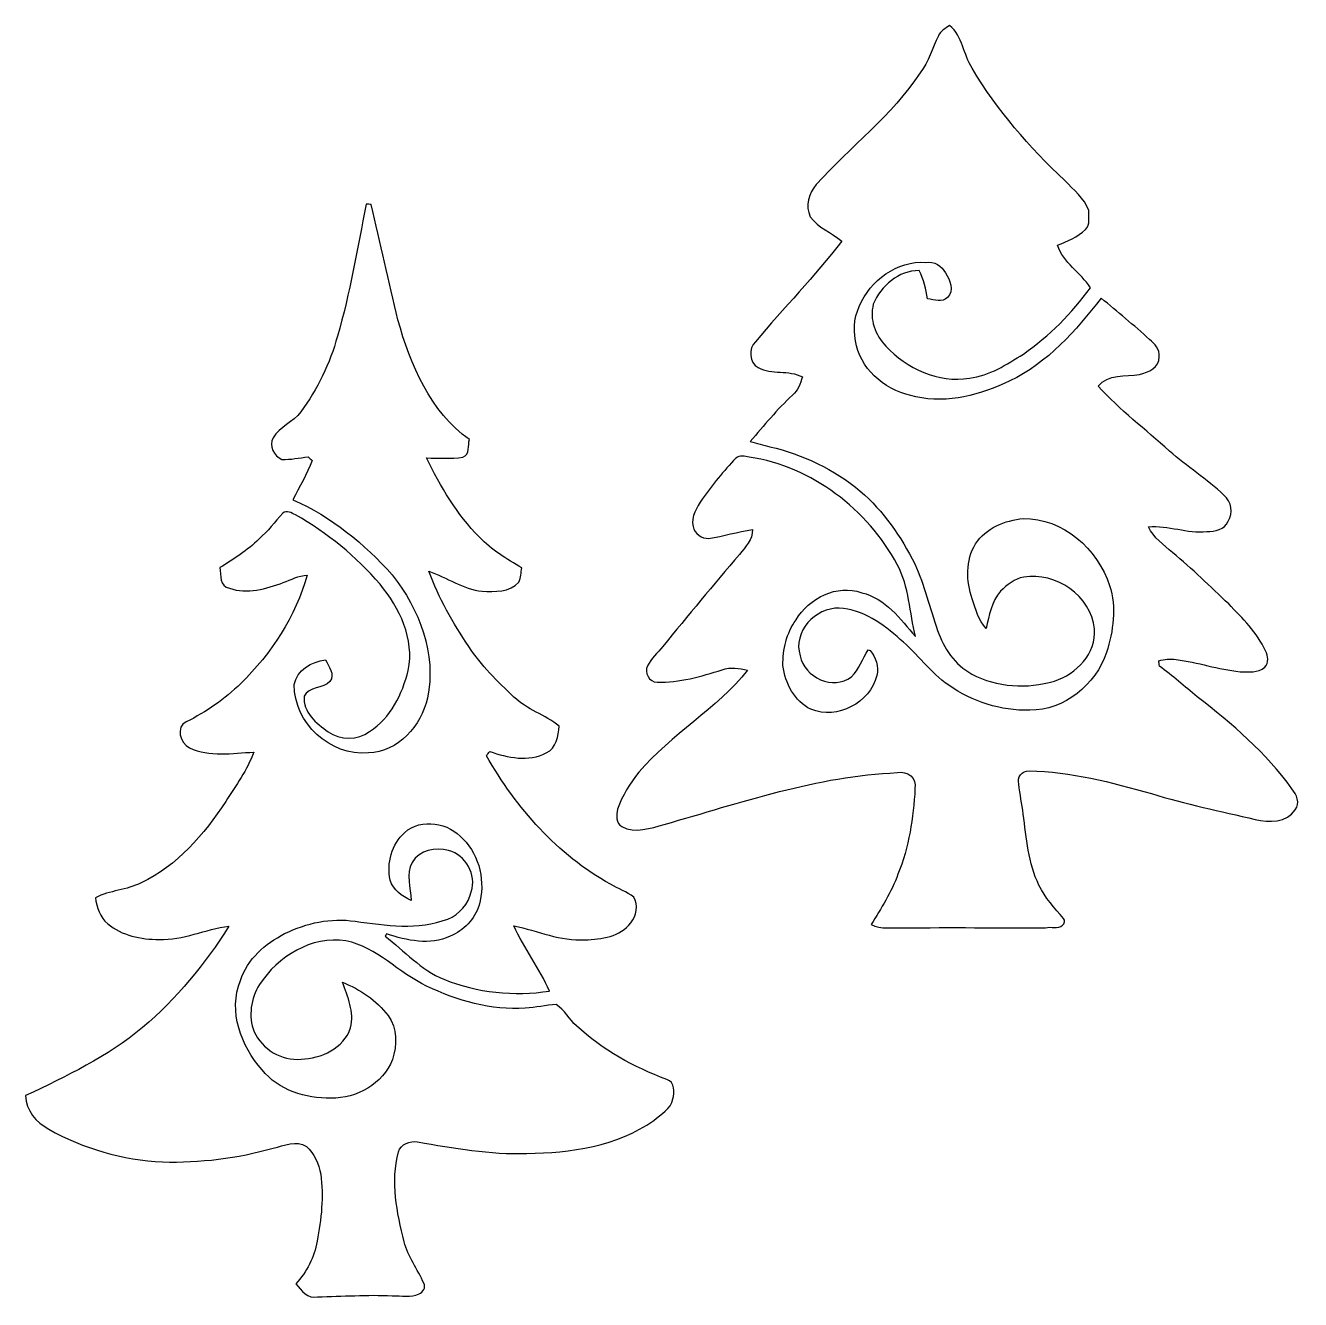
# Model space of a CAD drawing. Header units: centimetres. Extents: x -14.9 to 15.2, y -15 to 15.
import ezdxf

# ---------------------------------------------------------------- set-up
doc = ezdxf.new("R2010")
doc.units = ezdxf.units.CM
doc.header["$MEASUREMENT"] = 0
doc.layers.add('Layer 1', color=7, linetype='Continuous')

msp = doc.modelspace()

# ---------------------------------------------------------------- linework, layer by layer
at = {"layer": 'Layer 1', "color": 251}
for points, knots in [([(6.6615, 14.7895), (6.71477, 14.9031), (6.82731, 14.96624), (6.92714, 15.03257), (6.92714, 15.03257), (7.23794, 14.77574), (7.24923, 14.3443), (7.4616, 14.02256), (7.4616, 14.02256), (8.04122, 13.02985), (8.81204, 12.1606), (9.64424, 11.37285), (9.64424, 11.37285), (9.84956, 11.15342), (10.10708, 10.95869), (10.20939, 10.66518), (10.20939, 10.66518), (10.20692, 10.51913), (10.25207, 10.33674), (10.13389, 10.22032), (10.13389, 10.22032), (9.95398, 10.03371), (9.70421, 9.94586), (9.47208, 9.84462), (9.47208, 9.84462), (9.61496, 9.4301), (10.02171, 9.19939), (10.24855, 8.84449), (10.24855, 8.84449), (9.81392, 8.24124), (9.28088, 7.70255), (8.66775, 7.27886), (8.66775, 7.27886), (8.27687, 7.02698), (7.868, 6.77122), (7.39634, 6.70948), (7.39634, 6.70948), (6.6608, 6.58495), (5.91397, 6.93244), (5.42114, 7.4676), (5.42114, 7.4676), (5.16961, 7.71984), (5.03237, 8.10225), (5.12586, 8.45397), (5.12586, 8.45397), (5.31001, 8.88436), (5.71959, 9.2516), (6.20959, 9.24666), (6.20959, 9.24666), (6.32107, 9.03887), (6.36341, 8.8078), (6.4075, 8.57885), (6.4075, 8.57885), (6.56026, 8.56333), (6.75428, 8.47831), (6.87387, 8.61307), (6.87387, 8.61307), (7.04003, 8.77041), (6.93808, 9.03005), (6.83048, 9.19233), (6.83048, 9.19233), (6.74405, 9.35672), (6.55955, 9.47491), (6.36834, 9.44104), (6.36834, 9.44104), (5.68678, 9.49431), (5.05248, 9.01241), (4.79531, 8.40246), (4.79531, 8.40246), (4.52684, 7.8165), (4.74098, 7.07954), (5.23769, 6.68408), (5.23769, 6.68408), (5.48605, 6.4576), (5.80778, 6.33836), (6.13163, 6.26816), (6.13163, 6.26816), (6.88305, 6.10059), (7.66868, 6.31543), (8.34531, 6.64563), (8.34531, 6.64563), (9.24384, 7.06367), (9.90282, 7.83449), (10.50537, 8.59578), (10.50537, 8.59578), (10.8906, 8.27793), (11.27407, 7.9569), (11.64731, 7.62459), (11.64731, 7.62459), (11.75738, 7.51311), (11.9059, 7.39457), (11.87027, 7.21289), (11.87027, 7.21289), (11.89284, 6.96242), (11.61274, 6.84847), (11.40919, 6.79662), (11.40919, 6.79662), (11.07616, 6.74335), (10.67153, 6.81249), (10.43164, 6.52216), (10.43164, 6.52216), (10.94352, 5.95771), (11.55065, 5.49663), (12.11545, 4.98934), (12.11545, 4.98934), (12.5289, 4.62315), (12.99669, 4.32259), (13.40238, 3.94794), (13.40238, 3.94794), (13.58265, 3.79307), (13.62146, 3.53095), (13.49834, 3.33058), (13.49834, 3.33058), (13.4239, 3.13231), (13.18472, 3.08681), (12.99916, 3.08857), (12.99916, 3.08857), (12.53314, 3.03848), (12.08722, 3.24026), (11.62297, 3.20216), (11.62297, 3.20216), (11.73903, 2.94323), (11.97892, 2.77283), (12.18812, 2.59256), (12.18812, 2.59256), (12.65132, 2.21156), (13.07818, 1.78964), (13.51421, 1.37866), (13.51421, 1.37866), (13.83841, 1.0414), (14.18943, 0.70344), (14.38522, 0.27023), (14.38522, 0.27023), (14.44519, 0.15028), (14.46777, -0.00953), (14.36687, -0.11501), (14.36687, -0.11501), (14.21165, -0.26), (13.97176, -0.21484), (13.78091, -0.22119), (13.78091, -0.22119), (13.27044, -0.1651), (12.77937, 0.00212), (12.27067, 0.06809), (12.27067, 0.06809), (12.13273, 0.08819), (11.99656, 0.07091), (11.86321, 0.03881), (11.86321, 0.03881), (11.86674, 0.00776), (11.87379, -0.05468), (11.87732, -0.08573), (11.87732, -0.08573), (12.186, -0.31327), (12.47246, -0.56903), (12.76914, -0.81174), (12.76914, -0.81174), (13.59359, -1.44568), (14.39792, -2.1336), (15.00717, -2.98415), (15.00717, -2.98415), (15.11229, -3.11115), (15.20825, -3.33022), (15.08407, -3.47627), (15.08407, -3.47627), (14.8844, -3.78848), (14.46142, -3.78601), (14.14039, -3.70911), (14.14039, -3.70911), (13.32124, -3.51367), (12.49433, -3.34716), (11.68964, -3.09668), (11.68964, -3.09668), (10.74702, -2.83034), (9.78641, -2.57881), (8.80181, -2.56117), (8.80181, -2.56117), (8.64411, -2.55446), (8.50653, -2.71392), (8.56297, -2.87514), (8.56297, -2.87514), (8.58132, -3.1115), (8.63812, -3.34363), (8.66352, -3.57964), (8.66352, -3.57964), (8.74289, -4.14584), (8.77782, -4.73604), (9.0364, -5.25709), (9.0364, -5.25709), (9.17434, -5.55696), (9.40647, -5.79826), (9.61743, -6.04767), (9.61743, -6.04767), (9.67211, -6.09247), (9.63189, -6.16409), (9.59097, -6.20254), (9.59097, -6.20254), (9.49078, -6.31119), (9.31263, -6.22512), (9.19092, -6.26357), (9.19092, -6.26357), (8.07332, -6.2671), (6.95607, -6.25334), (5.83847, -6.26745), (5.83847, -6.26745), (5.58447, -6.25263), (5.31036, -6.30873), (5.07506, -6.18807), (5.07506, -6.18807), (5.30825, -5.80566), (5.5559, -5.42607), (5.70794, -5.00168), (5.70794, -5.00168), (5.96477, -4.35998), (6.07624, -3.66748), (6.10941, -2.97991), (6.10941, -2.97991), (6.16479, -2.74073), (5.9242, -2.54353), (5.69701, -2.60244), (5.69701, -2.60244), (3.8033, -2.67864), (1.99743, -3.31188), (0.19085, -3.82552), (0.19085, -3.82552), (-0.12841, -3.91195), (-0.49424, -4.04601), (-0.80645, -3.87491), (-0.80645, -3.87491), (-0.95638, -3.80506), (-0.94156, -3.60045), (-0.90981, -3.46463), (-0.90981, -3.46463), (-0.79446, -3.14784), (-0.62371, -2.85044), (-0.40393, -2.59433), (-0.40393, -2.59433), (0.35595, -1.69122), (1.42663, -1.10913), (2.16076, -0.18133), (2.16076, -0.18133), (1.96144, -0.13829), (1.75507, -0.10054), (1.55751, -0.17815), (1.55751, -0.17815), (1.05798, -0.32667), (0.54892, -0.48436), (0.02152, -0.46955), (0.02152, -0.46955), (-0.16193, -0.46179), (-0.2861, -0.24342), (-0.20355, -0.07832), (-0.20355, -0.07832), (-0.1143, 0.09384), (0.03457, 0.22366), (0.15487, 0.37289), (0.15487, 0.37289), (0.75212, 1.10384), (1.35467, 1.83056), (1.96674, 2.54882), (1.96674, 2.54882), (2.10538, 2.72309), (2.28353, 2.89525), (2.27612, 3.13408), (2.27612, 3.13408), (1.92687, 3.08681), (1.58891, 2.98027), (1.24107, 2.92594), (1.24107, 2.92594), (1.07668, 2.92065), (0.89923, 3.03565), (0.87806, 3.2071), (0.87806, 3.2071), (0.80751, 3.4477), (0.97402, 3.65866), (1.0855, 3.85374), (1.0855, 3.85374), (1.33103, 4.19206), (1.59491, 4.51873), (1.88313, 4.82141), (1.88313, 4.82141), (1.96921, 4.90361), (2.09621, 4.85422), (2.19992, 4.84646), (2.19992, 4.84646), (3.68053, 4.6168), (4.98722, 3.61562), (5.69277, 2.30787), (5.69277, 2.30787), (5.97394, 1.78435), (5.98064, 1.17546), (6.11964, 0.60854), (6.11964, 0.60854), (5.76686, 1.02411), (5.41549, 1.51095), (4.85281, 1.64465), (4.85281, 1.64465), (4.26014, 1.85773), (3.61244, 1.51236), (3.30235, 1.00295), (3.30235, 1.00295), (3.07658, 0.69286), (2.98803, 0.30127), (2.99261, -0.07726), (2.99261, -0.07726), (3.04941, -0.48683), (3.26425, -0.92322), (3.65513, -1.10596), (3.65513, -1.10596), (4.27179, -1.36031), (5.05178, -0.95391), (5.20982, -0.31009), (5.20982, -0.31009), (5.25604, -0.10125), (5.18654, 0.12453), (5.05037, 0.28434), (5.05037, 0.28434), (5.03978, 0.28716), (5.01826, 0.29316), (5.00768, 0.29633), (5.00768, 0.29633), (4.86586, 0.08996), (4.79813, -0.16933), (4.60763, -0.33973), (4.60763, -0.33973), (4.18394, -0.67557), (3.49991, -0.35172), (3.39831, 0.15452), (3.39831, 0.15452), (3.22192, 0.72602), (3.75603, 1.29822), (4.32153, 1.27917), (4.32153, 1.27917), (4.8828, 1.24778), (5.35869, 0.90417), (5.76227, 0.54151), (5.76227, 0.54151), (6.17114, 0.2099), (6.46501, -0.24377), (6.90492, -0.53975), (6.90492, -0.53975), (7.45878, -0.92992), (8.13858, -1.14371), (8.81697, -1.12995), (8.81697, -1.12995), (9.63789, -1.1303), (10.37061, -0.52705), (10.63166, 0.23495), (10.63166, 0.23495), (10.79006, 0.74048), (10.86802, 1.29999), (10.70222, 1.81469), (10.70222, 1.81469), (10.42106, 2.67864), (9.60296, 3.40783), (8.66493, 3.39513), (8.66493, 3.39513), (8.23842, 3.35456), (7.77734, 3.17112), (7.5378, 2.79682), (7.5378, 2.79682), (7.30003, 2.40736), (7.3212, 1.91876), (7.45878, 1.4986), (7.45878, 1.4986), (7.54062, 1.25695), (7.60624, 0.99272), (7.78686, 0.80151), (7.78686, 0.80151), (7.86447, 1.10349), (7.90963, 1.43969), (8.13082, 1.67781), (8.13082, 1.67781), (8.28357, 1.82351), (8.45644, 1.98296), (8.67586, 2.01119), (8.67586, 2.01119), (9.4361, 2.14136), (10.26442, 1.57268), (10.34486, 0.79022), (10.34486, 0.79022), (10.3946, 0.21343), (9.92082, -0.2794), (9.40082, -0.43991), (9.40082, -0.43991), (8.76265, -0.63394), (8.04263, -0.59196), (7.45067, -0.27411), (7.45067, -0.27411), (7.04885, -0.06279), (6.78815, 0.33655), (6.6421, 0.7553), (6.6421, 0.7553), (6.46148, 1.27811), (6.3373, 1.82245), (6.10411, 2.32586), (6.10411, 2.32586), (5.7785, 2.9658), (5.36716, 3.57293), (4.81894, 4.04354), (4.81894, 4.04354), (4.20264, 4.5533), (3.46498, 4.90926), (2.68746, 5.09129), (2.68746, 5.09129), (2.53224, 5.13327), (2.37561, 5.17102), (2.22179, 5.21723), (2.22179, 5.21723), (2.546, 5.58729), (2.85538, 5.97288), (3.21804, 6.30731), (3.21804, 6.30731), (3.34574, 6.41773), (3.40642, 6.58036), (3.45264, 6.73806), (3.45264, 6.73806), (3.12773, 6.91021), (2.73121, 6.78744), (2.41053, 6.9596), (2.41053, 6.9596), (2.19216, 7.07108), (2.17699, 7.40622), (2.34421, 7.5692), (2.34421, 7.5692), (3.01413, 8.36859), (3.74862, 9.11648), (4.38362, 9.94586), (4.38362, 9.94586), (4.13773, 10.13919), (3.82411, 10.25772), (3.63926, 10.51983), (3.63926, 10.51983), (3.51331, 10.77031), (3.60257, 11.08004), (3.78107, 11.28078), (3.78107, 11.28078), (4.57976, 12.17542), (5.56895, 12.90038), (6.22935, 13.91532), (6.22935, 13.91532), (6.43326, 14.17391), (6.52074, 14.49705), (6.6615, 14.7895)], [0, 0, 0, 0, 0.00892857, 0.00892857, 0.00892857, 0.00892857, 0.01785714, 0.01785714, 0.01785714, 0.01785714, 0.02678571, 0.02678571, 0.02678571, 0.02678571, 0.03571429, 0.03571429, 0.03571429, 0.03571429, 0.04464286, 0.04464286, 0.04464286, 0.04464286, 0.05357143, 0.05357143, 0.05357143, 0.05357143, 0.0625, 0.0625, 0.0625, 0.0625, 0.07142857, 0.07142857, 0.07142857, 0.07142857, 0.08035714, 0.08035714, 0.08035714, 0.08035714, 0.08928571, 0.08928571, 0.08928571, 0.08928571, 0.09821429, 0.09821429, 0.09821429, 0.09821429, 0.10714286, 0.10714286, 0.10714286, 0.10714286, 0.11607143, 0.11607143, 0.11607143, 0.11607143, 0.125, 0.125, 0.125, 0.125, 0.13392857, 0.13392857, 0.13392857, 0.13392857, 0.14285714, 0.14285714, 0.14285714, 0.14285714, 0.15178571, 0.15178571, 0.15178571, 0.15178571, 0.16071429, 0.16071429, 0.16071429, 0.16071429, 0.16964286, 0.16964286, 0.16964286, 0.16964286, 0.17857143, 0.17857143, 0.17857143, 0.17857143, 0.1875, 0.1875, 0.1875, 0.1875, 0.19642857, 0.19642857, 0.19642857, 0.19642857, 0.20535714, 0.20535714, 0.20535714, 0.20535714, 0.21428571, 0.21428571, 0.21428571, 0.21428571, 0.22321429, 0.22321429, 0.22321429, 0.22321429, 0.23214286, 0.23214286, 0.23214286, 0.23214286, 0.24107143, 0.24107143, 0.24107143, 0.24107143, 0.25, 0.25, 0.25, 0.25, 0.25892857, 0.25892857, 0.25892857, 0.25892857, 0.26785714, 0.26785714, 0.26785714, 0.26785714, 0.27678571, 0.27678571, 0.27678571, 0.27678571, 0.28571429, 0.28571429, 0.28571429, 0.28571429, 0.29464286, 0.29464286, 0.29464286, 0.29464286, 0.30357143, 0.30357143, 0.30357143, 0.30357143, 0.3125, 0.3125, 0.3125, 0.3125, 0.32142857, 0.32142857, 0.32142857, 0.32142857, 0.33035714, 0.33035714, 0.33035714, 0.33035714, 0.33928571, 0.33928571, 0.33928571, 0.33928571, 0.34821429, 0.34821429, 0.34821429, 0.34821429, 0.35714286, 0.35714286, 0.35714286, 0.35714286, 0.36607143, 0.36607143, 0.36607143, 0.36607143, 0.375, 0.375, 0.375, 0.375, 0.38392857, 0.38392857, 0.38392857, 0.38392857, 0.39285714, 0.39285714, 0.39285714, 0.39285714, 0.40178571, 0.40178571, 0.40178571, 0.40178571, 0.41071429, 0.41071429, 0.41071429, 0.41071429, 0.41964286, 0.41964286, 0.41964286, 0.41964286, 0.42857143, 0.42857143, 0.42857143, 0.42857143, 0.4375, 0.4375, 0.4375, 0.4375, 0.44642857, 0.44642857, 0.44642857, 0.44642857, 0.45535714, 0.45535714, 0.45535714, 0.45535714, 0.46428571, 0.46428571, 0.46428571, 0.46428571, 0.47321429, 0.47321429, 0.47321429, 0.47321429, 0.48214286, 0.48214286, 0.48214286, 0.48214286, 0.49107143, 0.49107143, 0.49107143, 0.49107143, 0.5, 0.5, 0.5, 0.5, 0.50892857, 0.50892857, 0.50892857, 0.50892857, 0.51785714, 0.51785714, 0.51785714, 0.51785714, 0.52678571, 0.52678571, 0.52678571, 0.52678571, 0.53571429, 0.53571429, 0.53571429, 0.53571429, 0.54464286, 0.54464286, 0.54464286, 0.54464286, 0.55357143, 0.55357143, 0.55357143, 0.55357143, 0.5625, 0.5625, 0.5625, 0.5625, 0.57142857, 0.57142857, 0.57142857, 0.57142857, 0.58035714, 0.58035714, 0.58035714, 0.58035714, 0.58928571, 0.58928571, 0.58928571, 0.58928571, 0.59821429, 0.59821429, 0.59821429, 0.59821429, 0.60714286, 0.60714286, 0.60714286, 0.60714286, 0.61607143, 0.61607143, 0.61607143, 0.61607143, 0.625, 0.625, 0.625, 0.625, 0.63392857, 0.63392857, 0.63392857, 0.63392857, 0.64285714, 0.64285714, 0.64285714, 0.64285714, 0.65178571, 0.65178571, 0.65178571, 0.65178571, 0.66071429, 0.66071429, 0.66071429, 0.66071429, 0.66964286, 0.66964286, 0.66964286, 0.66964286, 0.67857143, 0.67857143, 0.67857143, 0.67857143, 0.6875, 0.6875, 0.6875, 0.6875, 0.69642857, 0.69642857, 0.69642857, 0.69642857, 0.70535714, 0.70535714, 0.70535714, 0.70535714, 0.71428571, 0.71428571, 0.71428571, 0.71428571, 0.72321429, 0.72321429, 0.72321429, 0.72321429, 0.73214286, 0.73214286, 0.73214286, 0.73214286, 0.74107143, 0.74107143, 0.74107143, 0.74107143, 0.75, 0.75, 0.75, 0.75, 0.75892857, 0.75892857, 0.75892857, 0.75892857, 0.76785714, 0.76785714, 0.76785714, 0.76785714, 0.77678571, 0.77678571, 0.77678571, 0.77678571, 0.78571429, 0.78571429, 0.78571429, 0.78571429, 0.79464286, 0.79464286, 0.79464286, 0.79464286, 0.80357143, 0.80357143, 0.80357143, 0.80357143, 0.8125, 0.8125, 0.8125, 0.8125, 0.82142857, 0.82142857, 0.82142857, 0.82142857, 0.83035714, 0.83035714, 0.83035714, 0.83035714, 0.83928571, 0.83928571, 0.83928571, 0.83928571, 0.84821429, 0.84821429, 0.84821429, 0.84821429, 0.85714286, 0.85714286, 0.85714286, 0.85714286, 0.86607143, 0.86607143, 0.86607143, 0.86607143, 0.875, 0.875, 0.875, 0.875, 0.88392857, 0.88392857, 0.88392857, 0.88392857, 0.89285714, 0.89285714, 0.89285714, 0.89285714, 0.90178571, 0.90178571, 0.90178571, 0.90178571, 0.91071429, 0.91071429, 0.91071429, 0.91071429, 0.91964286, 0.91964286, 0.91964286, 0.91964286, 0.92857143, 0.92857143, 0.92857143, 0.92857143, 0.9375, 0.9375, 0.9375, 0.9375, 0.94642857, 0.94642857, 0.94642857, 0.94642857, 0.95535714, 0.95535714, 0.95535714, 0.95535714, 0.96428571, 0.96428571, 0.96428571, 0.96428571, 0.97321429, 0.97321429, 0.97321429, 0.97321429, 0.98214286, 0.98214286, 0.98214286, 0.98214286, 1, 1, 1, 1]), ([(-6.84142, 10.81687), (-6.81143, 10.81511), (-6.75146, 10.81158), (-6.72147, 10.80982), (-6.72147, 10.80982), (-6.51369, 9.90141), (-6.31049, 8.9916), (-6.09247, 8.08567), (-6.09247, 8.08567), (-5.79967, 7.02275), (-5.32906, 5.9242), (-4.40796, 5.25745), (-4.40796, 5.25745), (-4.4383, 5.12621), (-4.39455, 4.90538), (-4.5593, 4.84399), (-4.5593, 4.84399), (-4.84152, 4.79884), (-5.13221, 4.82282), (-5.41796, 4.82565), (-5.41796, 4.82565), (-5.09482, 4.14796), (-4.69759, 3.49532), (-4.17089, 2.95522), (-4.17089, 2.95522), (-3.88091, 2.65889), (-3.52637, 2.43875), (-3.169, 2.23308), (-3.169, 2.23308), (-3.1944, 2.12443), (-3.18453, 1.99919), (-3.23885, 1.89689), (-3.23885, 1.89689), (-3.45475, 1.64853), (-3.80859, 1.66899), (-4.10563, 1.68063), (-4.10563, 1.68063), (-4.55965, 1.7272), (-4.93783, 2.00695), (-5.36116, 2.15018), (-5.36116, 2.15018), (-5.13503, 1.51836), (-4.79072, 0.93239), (-4.42313, 0.37324), (-4.42313, 0.37324), (-4.13103, -0.07585), (-3.74333, -0.45014), (-3.35703, -0.81703), (-3.35703, -0.81703), (-3.04624, -1.11407), (-2.6222, -1.23754), (-2.28882, -1.50283), (-2.28882, -1.50283), (-2.30893, -1.73531), (-2.34915, -2.026), (-2.59292, -2.1336), (-2.59292, -2.1336), (-3.00814, -2.3562), (-3.50661, -2.25002), (-3.92748, -2.10185), (-3.92748, -2.10185), (-3.95429, -2.13466), (-3.98074, -2.16782), (-4.00685, -2.20169), (-4.00685, -2.20169), (-3.30024, -3.43147), (-2.33045, -4.54695), (-1.07562, -5.23699), (-1.07562, -5.23699), (-0.895, -5.34317), (-0.69286, -5.41479), (-0.52423, -5.54037), (-0.52423, -5.54037), (-0.42298, -5.73264), (-0.45579, -5.98029), (-0.59549, -6.14398), (-0.59549, -6.14398), (-0.83749, -6.47735), (-1.29611, -6.53697), (-1.67499, -6.54756), (-1.67499, -6.54756), (-2.25743, -6.58777), (-2.79506, -6.32883), (-3.35527, -6.21912), (-3.35527, -6.21912), (-3.11397, -6.75217), (-2.7559, -7.22418), (-2.5146, -7.75758), (-2.5146, -7.75758), (-3.34998, -7.88741), (-4.22275, -7.79886), (-5.00662, -7.47924), (-5.00662, -7.47924), (-5.55237, -7.26369), (-5.93866, -6.80402), (-6.39833, -6.45971), (-6.39833, -6.45971), (-6.38916, -6.44737), (-6.37152, -6.42267), (-6.36235, -6.41033), (-6.36235, -6.41033), (-5.88504, -6.56096), (-5.33647, -6.69078), (-4.86128, -6.46183), (-4.86128, -6.46183), (-4.54343, -6.32919), (-4.27955, -6.06637), (-4.1783, -5.73334), (-4.1783, -5.73334), (-4.02484, -5.19606), (-4.15608, -4.56918), (-4.55683, -4.16913), (-4.55683, -4.16913), (-4.88491, -3.78531), (-5.53861, -3.66395), (-5.93266, -4.01602), (-5.93266, -4.01602), (-6.24558, -4.28731), (-6.36023, -4.74239), (-6.27486, -5.14068), (-6.27486, -5.14068), (-6.2103, -5.37563), (-5.99123, -5.52027), (-5.78238, -5.61658), (-5.78238, -5.61658), (-5.78803, -5.32236), (-5.91361, -4.99322), (-5.75663, -4.72123), (-5.75663, -4.72123), (-5.59188, -4.43089), (-5.19959, -4.35434), (-4.89726, -4.4383), (-4.89726, -4.4383), (-4.49651, -4.54554), (-4.22945, -5.01579), (-4.3621, -5.41302), (-4.3621, -5.41302), (-4.43018, -5.70054), (-4.63762, -5.95171), (-4.91631, -6.05719), (-4.91631, -6.05719), (-5.61658, -6.32777), (-6.3814, -6.20959), (-7.10318, -6.11082), (-7.10318, -6.11082), (-7.67327, -6.02368), (-8.25571, -6.15033), (-8.76759, -6.40292), (-8.76759, -6.40292), (-9.22408, -6.64034), (-9.64812, -7.00193), (-9.81181, -7.50641), (-9.81181, -7.50641), (-10.10144, -8.23419), (-9.79981, -9.06039), (-9.29781, -9.61531), (-9.29781, -9.61531), (-8.91716, -10.10426), (-8.27017, -10.29264), (-7.67292, -10.28488), (-7.67292, -10.28488), (-7.0679, -10.30076), (-6.45125, -9.94551), (-6.22088, -9.37507), (-6.22088, -9.37507), (-6.11752, -9.0364), (-6.10023, -8.63141), (-6.32566, -8.3379), (-6.32566, -8.3379), (-6.59448, -7.97525), (-6.98888, -7.71701), (-7.40445, -7.54909), (-7.40445, -7.54909), (-7.28133, -7.8934), (-7.11306, -8.25041), (-7.21219, -8.62577), (-7.21219, -8.62577), (-7.36353, -9.10908), (-7.90857, -9.35108), (-8.37953, -9.36484), (-8.37953, -9.36484), (-8.84202, -9.41211), (-9.29464, -9.13095), (-9.49008, -8.71643), (-9.49008, -8.71643), (-9.62519, -8.3506), (-9.56628, -7.93256), (-9.36343, -7.60342), (-9.36343, -7.60342), (-8.92457, -6.94161), (-8.13576, -6.44631), (-7.31943, -6.57296), (-7.31943, -6.57296), (-6.5853, -6.7183), (-6.07801, -7.33354), (-5.41584, -7.6387), (-5.41584, -7.6387), (-4.69477, -7.98513), (-3.89537, -8.22396), (-3.08822, -8.15834), (-3.08822, -8.15834), (-2.84233, -8.15022), (-2.60103, -8.08884), (-2.3562, -8.07755), (-2.3562, -8.07755), (-2.15512, -8.19573), (-2.05564, -8.43209), (-1.87748, -8.58026), (-1.87748, -8.58026), (-1.26647, -9.14329), (-0.52599, -9.55746), (0.25118, -9.84356), (0.25118, -9.84356), (0.43886, -9.90424), (0.44662, -10.14906), (0.3937, -10.30499), (0.3937, -10.30499), (0.34749, -10.54065), (0.11571, -10.67153), (-0.05715, -10.80946), (-0.05715, -10.80946), (-0.91758, -11.43141), (-2.01754, -11.57464), (-3.05118, -11.59051), (-3.05118, -11.59051), (-3.91936, -11.62191), (-4.77696, -11.46281), (-5.62857, -11.31817), (-5.62857, -11.31817), (-5.81131, -11.2843), (-6.02227, -11.36721), (-6.08154, -11.55524), (-6.08154, -11.55524), (-6.26816, -12.25656), (-6.11787, -12.9854), (-5.94748, -13.67402), (-5.94748, -13.67402), (-5.85541, -14.02856), (-5.62751, -14.32419), (-5.48287, -14.65615), (-5.48287, -14.65615), (-5.43137, -14.75211), (-5.49698, -14.86641), (-5.59118, -14.90521), (-5.59118, -14.90521), (-5.79014, -15.00046), (-6.01592, -14.94508), (-6.22653, -14.95037), (-6.22653, -14.95037), (-6.81531, -14.91791), (-7.40339, -14.96695), (-7.99148, -14.97401), (-7.99148, -14.97401), (-8.2296, -15.03786), (-8.3633, -14.81526), (-8.50159, -14.67097), (-8.50159, -14.67097), (-8.24406, -14.38628), (-8.06662, -14.03914), (-7.99994, -13.65956), (-7.99994, -13.65956), (-7.90011, -13.14203), (-7.84331, -12.60546), (-7.91563, -12.08088), (-7.91563, -12.08088), (-7.95973, -11.83746), (-8.06379, -11.59298), (-8.25077, -11.42612), (-8.25077, -11.42612), (-8.48678, -11.26772), (-8.78452, -11.41307), (-9.03429, -11.46316), (-9.03429, -11.46316), (-9.88166, -11.70658), (-10.76748, -11.81312), (-11.64802, -11.78983), (-11.64802, -11.78983), (-12.58535, -11.74186), (-13.51809, -11.47974), (-14.33548, -11.01619), (-14.33548, -11.01619), (-14.62969, -10.85568), (-14.87241, -10.57628), (-14.88299, -10.22632), (-14.88299, -10.22632), (-13.9192, -9.77159), (-12.94836, -9.30451), (-12.12144, -8.62118), (-12.12144, -8.62118), (-11.31217, -7.9442), (-10.64719, -7.11306), (-10.08027, -6.22759), (-10.08027, -6.22759), (-10.63766, -6.29461), (-11.16048, -6.5599), (-11.72986, -6.54121), (-11.72986, -6.54121), (-12.15602, -6.53803), (-12.60687, -6.44948), (-12.94377, -6.17114), (-12.94377, -6.17114), (-13.1258, -6.02086), (-13.20377, -5.77991), (-13.23269, -5.55343), (-13.23269, -5.55343), (-12.89262, -5.38021), (-12.49504, -5.37457), (-12.15355, -5.20347), (-12.15355, -5.20347), (-11.29665, -4.80448), (-10.67223, -4.05624), (-10.15718, -3.28507), (-10.15718, -3.28507), (-9.91799, -2.90901), (-9.64671, -2.54176), (-9.49748, -2.11773), (-9.49748, -2.11773), (-9.99913, -2.1463), (-10.54241, -2.24084), (-11.01231, -2.01471), (-11.01231, -2.01471), (-11.22398, -1.91064), (-11.35239, -1.51624), (-11.08886, -1.40547), (-11.08886, -1.40547), (-10.61861, -1.16734), (-10.17905, -0.86819), (-9.80334, -0.49706), (-9.80334, -0.49706), (-9.08297, 0.20955), (-8.50618, 1.08232), (-8.23454, 2.06093), (-8.23454, 2.06093), (-8.43527, 2.04823), (-8.61448, 1.95439), (-8.79828, 1.88348), (-8.79828, 1.88348), (-9.19833, 1.73567), (-9.65165, 1.60655), (-10.07216, 1.74837), (-10.07216, 1.74837), (-10.30746, 1.79811), (-10.2683, 2.05493), (-10.29511, 2.23591), (-10.29511, 2.23591), (-9.97197, 2.44087), (-9.64212, 2.64089), (-9.37048, 2.9143), (-9.37048, 2.9143), (-9.15952, 3.09316), (-9.00113, 3.32211), (-8.80886, 3.51861), (-8.80886, 3.51861), (-8.72067, 3.6068), (-8.60178, 3.52213), (-8.51253, 3.48156), (-8.51253, 3.48156), (-7.76111, 3.05541), (-7.07602, 2.50331), (-6.51581, 1.84468), (-6.51581, 1.84468), (-6.05719, 1.28588), (-5.6963, 0.55104), (-5.84906, -0.18874), (-5.84906, -0.18874), (-5.98876, -0.74683), (-6.26392, -1.31198), (-6.76134, -1.6323), (-6.76134, -1.6323), (-7.04497, -1.83515), (-7.45702, -1.84362), (-7.74065, -1.63618), (-7.74065, -1.63618), (-8.01652, -1.44498), (-8.34319, -1.17158), (-8.30615, -0.79869), (-8.30615, -0.79869), (-8.20173, -0.56127), (-7.85848, -0.62936), (-7.69655, -0.45226), (-7.69655, -0.45226), (-7.56955, -0.28046), (-7.72971, -0.09208), (-7.80627, 0.05997), (-7.80627, 0.05997), (-8.12906, 0.02046), (-8.48501, -0.17815), (-8.53969, -0.52352), (-8.53969, -0.52352), (-8.54992, -1.42628), (-7.69303, -2.22038), (-6.79168, -2.13501), (-6.79168, -2.13501), (-6.08648, -2.11631), (-5.54108, -1.49754), (-5.39891, -0.84138), (-5.39891, -0.84138), (-5.17419, 0.19332), (-5.59082, 1.25765), (-6.22582, 2.06516), (-6.22582, 2.06516), (-6.8834, 2.79788), (-7.66621, 3.43853), (-8.57144, 3.83893), (-8.57144, 3.83893), (-8.42081, 4.14761), (-8.23666, 4.44112), (-8.11812, 4.76462), (-8.11812, 4.76462), (-8.15058, 4.79249), (-8.18303, 4.82036), (-8.21514, 4.84823), (-8.21514, 4.84823), (-8.42045, 4.82953), (-8.62506, 4.7819), (-8.83179, 4.79002), (-8.83179, 4.79002), (-9.01629, 4.86551), (-9.13871, 5.11246), (-9.03993, 5.29943), (-9.03993, 5.29943), (-8.88083, 5.56436), (-8.56474, 5.66914), (-8.38482, 5.91538), (-8.38482, 5.91538), (-7.99112, 6.44984), (-7.69726, 7.05802), (-7.52052, 7.69796), (-7.52052, 7.69796), (-7.22383, 8.72102), (-7.05168, 9.77441), (-6.84142, 10.81687)], [0, 0, 0, 0, 0.00917431, 0.00917431, 0.00917431, 0.00917431, 0.01834862, 0.01834862, 0.01834862, 0.01834862, 0.02752294, 0.02752294, 0.02752294, 0.02752294, 0.03669725, 0.03669725, 0.03669725, 0.03669725, 0.04587156, 0.04587156, 0.04587156, 0.04587156, 0.05504587, 0.05504587, 0.05504587, 0.05504587, 0.06422018, 0.06422018, 0.06422018, 0.06422018, 0.0733945, 0.0733945, 0.0733945, 0.0733945, 0.08256881, 0.08256881, 0.08256881, 0.08256881, 0.09174312, 0.09174312, 0.09174312, 0.09174312, 0.10091743, 0.10091743, 0.10091743, 0.10091743, 0.11009174, 0.11009174, 0.11009174, 0.11009174, 0.11926606, 0.11926606, 0.11926606, 0.11926606, 0.12844037, 0.12844037, 0.12844037, 0.12844037, 0.13761468, 0.13761468, 0.13761468, 0.13761468, 0.14678899, 0.14678899, 0.14678899, 0.14678899, 0.1559633, 0.1559633, 0.1559633, 0.1559633, 0.16513761, 0.16513761, 0.16513761, 0.16513761, 0.17431193, 0.17431193, 0.17431193, 0.17431193, 0.18348624, 0.18348624, 0.18348624, 0.18348624, 0.19266055, 0.19266055, 0.19266055, 0.19266055, 0.20183486, 0.20183486, 0.20183486, 0.20183486, 0.21100917, 0.21100917, 0.21100917, 0.21100917, 0.22018349, 0.22018349, 0.22018349, 0.22018349, 0.2293578, 0.2293578, 0.2293578, 0.2293578, 0.23853211, 0.23853211, 0.23853211, 0.23853211, 0.24770642, 0.24770642, 0.24770642, 0.24770642, 0.25688073, 0.25688073, 0.25688073, 0.25688073, 0.26605505, 0.26605505, 0.26605505, 0.26605505, 0.27522936, 0.27522936, 0.27522936, 0.27522936, 0.28440367, 0.28440367, 0.28440367, 0.28440367, 0.29357798, 0.29357798, 0.29357798, 0.29357798, 0.30275229, 0.30275229, 0.30275229, 0.30275229, 0.31192661, 0.31192661, 0.31192661, 0.31192661, 0.32110092, 0.32110092, 0.32110092, 0.32110092, 0.33027523, 0.33027523, 0.33027523, 0.33027523, 0.33944954, 0.33944954, 0.33944954, 0.33944954, 0.34862385, 0.34862385, 0.34862385, 0.34862385, 0.35779817, 0.35779817, 0.35779817, 0.35779817, 0.36697248, 0.36697248, 0.36697248, 0.36697248, 0.37614679, 0.37614679, 0.37614679, 0.37614679, 0.3853211, 0.3853211, 0.3853211, 0.3853211, 0.39449541, 0.39449541, 0.39449541, 0.39449541, 0.40366972, 0.40366972, 0.40366972, 0.40366972, 0.41284404, 0.41284404, 0.41284404, 0.41284404, 0.42201835, 0.42201835, 0.42201835, 0.42201835, 0.43119266, 0.43119266, 0.43119266, 0.43119266, 0.44036697, 0.44036697, 0.44036697, 0.44036697, 0.44954128, 0.44954128, 0.44954128, 0.44954128, 0.4587156, 0.4587156, 0.4587156, 0.4587156, 0.46788991, 0.46788991, 0.46788991, 0.46788991, 0.47706422, 0.47706422, 0.47706422, 0.47706422, 0.48623853, 0.48623853, 0.48623853, 0.48623853, 0.49541284, 0.49541284, 0.49541284, 0.49541284, 0.50458716, 0.50458716, 0.50458716, 0.50458716, 0.51376147, 0.51376147, 0.51376147, 0.51376147, 0.52293578, 0.52293578, 0.52293578, 0.52293578, 0.53211009, 0.53211009, 0.53211009, 0.53211009, 0.5412844, 0.5412844, 0.5412844, 0.5412844, 0.55045872, 0.55045872, 0.55045872, 0.55045872, 0.55963303, 0.55963303, 0.55963303, 0.55963303, 0.56880734, 0.56880734, 0.56880734, 0.56880734, 0.57798165, 0.57798165, 0.57798165, 0.57798165, 0.58715596, 0.58715596, 0.58715596, 0.58715596, 0.59633028, 0.59633028, 0.59633028, 0.59633028, 0.60550459, 0.60550459, 0.60550459, 0.60550459, 0.6146789, 0.6146789, 0.6146789, 0.6146789, 0.62385321, 0.62385321, 0.62385321, 0.62385321, 0.63302752, 0.63302752, 0.63302752, 0.63302752, 0.64220183, 0.64220183, 0.64220183, 0.64220183, 0.65137615, 0.65137615, 0.65137615, 0.65137615, 0.66055046, 0.66055046, 0.66055046, 0.66055046, 0.66972477, 0.66972477, 0.66972477, 0.66972477, 0.67889908, 0.67889908, 0.67889908, 0.67889908, 0.68807339, 0.68807339, 0.68807339, 0.68807339, 0.69724771, 0.69724771, 0.69724771, 0.69724771, 0.70642202, 0.70642202, 0.70642202, 0.70642202, 0.71559633, 0.71559633, 0.71559633, 0.71559633, 0.72477064, 0.72477064, 0.72477064, 0.72477064, 0.73394495, 0.73394495, 0.73394495, 0.73394495, 0.74311927, 0.74311927, 0.74311927, 0.74311927, 0.75229358, 0.75229358, 0.75229358, 0.75229358, 0.76146789, 0.76146789, 0.76146789, 0.76146789, 0.7706422, 0.7706422, 0.7706422, 0.7706422, 0.77981651, 0.77981651, 0.77981651, 0.77981651, 0.78899083, 0.78899083, 0.78899083, 0.78899083, 0.79816514, 0.79816514, 0.79816514, 0.79816514, 0.80733945, 0.80733945, 0.80733945, 0.80733945, 0.81651376, 0.81651376, 0.81651376, 0.81651376, 0.82568807, 0.82568807, 0.82568807, 0.82568807, 0.83486239, 0.83486239, 0.83486239, 0.83486239, 0.8440367, 0.8440367, 0.8440367, 0.8440367, 0.85321101, 0.85321101, 0.85321101, 0.85321101, 0.86238532, 0.86238532, 0.86238532, 0.86238532, 0.87155963, 0.87155963, 0.87155963, 0.87155963, 0.88073394, 0.88073394, 0.88073394, 0.88073394, 0.88990826, 0.88990826, 0.88990826, 0.88990826, 0.89908257, 0.89908257, 0.89908257, 0.89908257, 0.90825688, 0.90825688, 0.90825688, 0.90825688, 0.91743119, 0.91743119, 0.91743119, 0.91743119, 0.9266055, 0.9266055, 0.9266055, 0.9266055, 0.93577982, 0.93577982, 0.93577982, 0.93577982, 0.94495413, 0.94495413, 0.94495413, 0.94495413, 0.95412844, 0.95412844, 0.95412844, 0.95412844, 0.96330275, 0.96330275, 0.96330275, 0.96330275, 0.97247706, 0.97247706, 0.97247706, 0.97247706, 0.98165138, 0.98165138, 0.98165138, 0.98165138, 1, 1, 1, 1])]:
    msp.add_open_spline(points, degree=3, knots=knots, dxfattribs=at)

doc.saveas('drawing.dxf')
